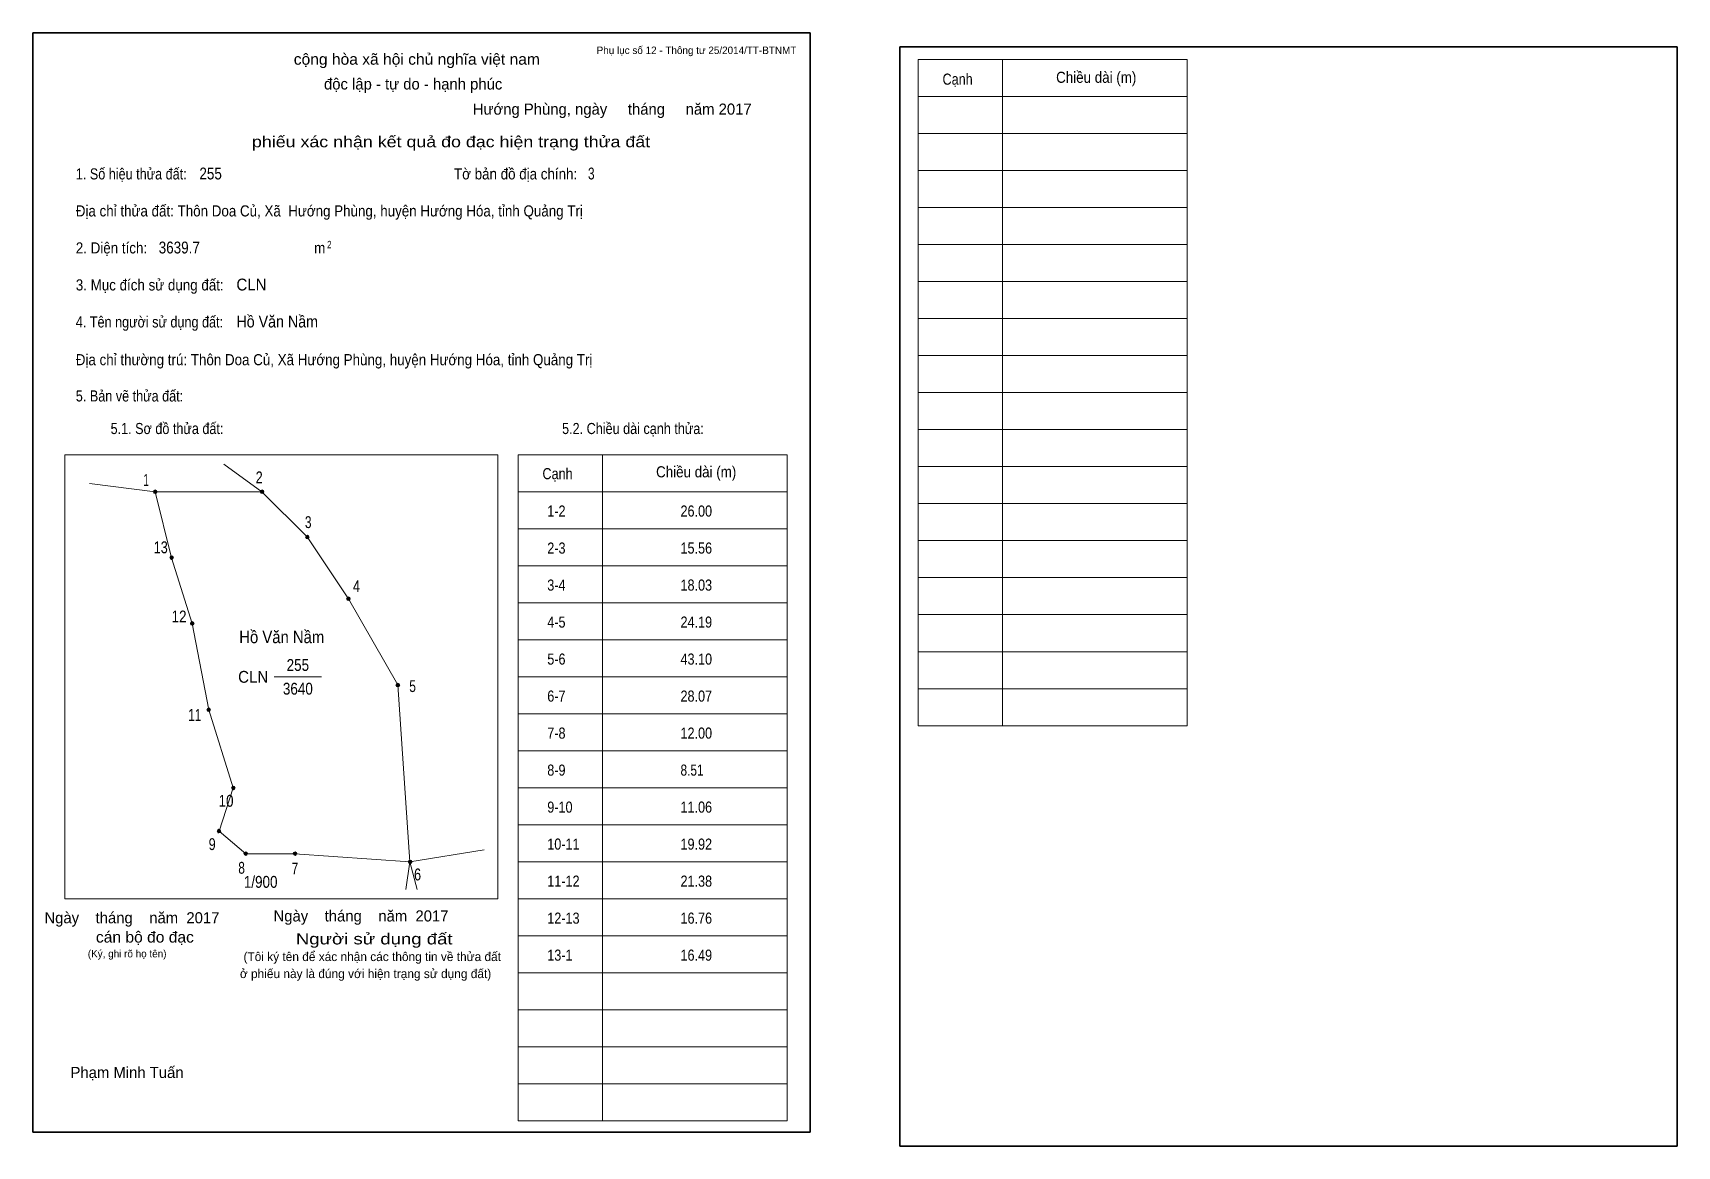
# Model space of a CAD drawing. Header units: centimetres. Extents: x 0 to 44.4, y -0.4 to 29.7.
import ezdxf
from ezdxf.enums import TextEntityAlignment as Align

# ---------------------------------------------------------------- set-up
doc = ezdxf.new("R2010")
doc.units = ezdxf.units.CM
doc.header["$LTSCALE"] = 0.12
for name, color, linetype in [('2', 7, 'Continuous'), ('30', 7, 'Continuous'), ('34', 7, 'Continuous')]:
    doc.layers.add(name, color=color, linetype=linetype)
for name, color, linetype, lineweight in [('32', 7, 'Continuous', 13), ('33', 7, 'Continuous', 13), ('6', 7, 'Continuous', 13), ('63', 7, 'Continuous', 13)]:
    doc.layers.add(name, color=color, linetype=linetype, lineweight=lineweight)

msp = doc.modelspace()

# ---------------------------------------------------------------- hatches: boundary and pattern name
at = {"layer": '32'}
for points in [[(3.3556, 17.3, 1), (3.2556, 17.3, 1)], [(6.2444, 17.3, 1), (6.1444, 17.3, 1)], [(7.4667, 16.0778, 1), (7.3667, 16.0778, 1)], [(3.8, 15.5222, 1), (3.7, 15.5222, 1)], [(8.5778, 14.4111, 1), (8.4778, 14.4111, 1)], [(4.3556, 13.7444, 1), (4.2556, 13.7444, 1)], [(9.9111, 12.0778, 1), (9.8111, 12.0778, 1)], [(4.8, 11.4111, 1), (4.7, 11.4111, 1)], [(5.4667, 9.3, 1), (5.3667, 9.3, 1)], [(5.0789, 8.1333, 1), (4.9789, 8.1333, 1)], [(5.8, 7.5222, 1), (5.7, 7.5222, 1)], [(7.1333, 7.5222, 1), (7.0333, 7.5222, 1)], [(10.2444, 7.3, 1), (10.1444, 7.3, 1)]]:
    msp.add_hatch(color=256, dxfattribs=at).paths.add_polyline_path(points)

# ---------------------------------------------------------------- linework, layer by layer
for centre in [(3.3056, 17.3), (6.1944, 17.3), (7.4167, 16.0778), (3.75, 15.5222), (8.5278, 14.4111), (4.3056, 13.7444), (9.8611, 12.0778), (4.75, 11.4111), (5.4167, 9.3), (5.0289, 8.1333), (5.75, 7.5222), (7.0833, 7.5222), (10.1944, 7.3)]:
    msp.add_circle(centre, 0.05, dxfattribs=at)
at = {"layer": '33'}
msp.add_line((6.52, 12.3), (7.8, 12.3), dxfattribs=at)
at = {"layer": '6'}
for p, q in [((3.3, 17.3), (3.75, 15.52)), ((10.19, 7.3), (12.19, 7.63)), ((10.19, 7.3), (10.08, 6.55)), ((10.19, 7.3), (10.38, 6.55))]:
    msp.add_line(p, q, dxfattribs=at)
for points in [[(5.16, 18.05), (6.19, 17.3), (7.41, 16.08)], [(6.19, 17.3), (3.3, 17.3), (1.53, 17.52)], [(10.19, 7.3), (9.86, 12.08), (8.53, 14.41), (7.41, 16.08)], [(5.03, 8.13), (5.41, 9.3), (4.75, 11.41), (4.3, 13.74), (3.75, 15.52)], [(5.01, 8.08), (5.03, 8.13), (5.75, 7.52)], [(10.19, 7.3), (7.08, 7.52), (5.75, 7.52)]]:
    msp.add_lwpolyline(points, dxfattribs=at)
at = {"layer": '63'}
for p, q in [((23.92, 28.98), (31.19, 28.98)), ((23.92, 10.98), (23.92, 28.98)), ((26.2, 10.98), (26.2, 28.98)), ((31.19, 10.98), (31.19, 28.98)), ((23.92, 27.98), (31.19, 27.98)), ((23.92, 26.98), (31.19, 26.98)), ((23.92, 25.98), (31.19, 25.98)), ((23.92, 24.98), (31.19, 24.98)), ((23.92, 23.98), (31.19, 23.98)), ((23.92, 22.98), (31.19, 22.98)), ((23.92, 21.98), (31.19, 21.98)), ((23.92, 20.98), (31.19, 20.98)), ((23.92, 19.98), (31.19, 19.98)), ((23.92, 18.98), (31.19, 18.98)), ((0.86, 18.3), (12.56, 18.3)), ((0.86, 6.3), (0.86, 18.3)), ((12.56, 6.3), (12.56, 18.3)), ((13.11, 18.3), (20.38, 18.3)), ((13.11, 0.3), (13.11, 18.3)), ((15.39, 0.3), (15.39, 18.3)), ((20.38, 0.3), (20.38, 18.3)), ((23.92, 17.98), (31.19, 17.98)), ((13.11, 17.3), (20.38, 17.3)), ((23.92, 16.98), (31.19, 16.98)), ((13.11, 16.3), (20.38, 16.3)), ((23.92, 15.98), (31.19, 15.98)), ((13.11, 15.3), (20.38, 15.3)), ((23.92, 14.98), (31.19, 14.98)), ((13.11, 14.3), (20.38, 14.3)), ((23.92, 13.98), (31.19, 13.98)), ((13.11, 13.3), (20.38, 13.3)), ((23.92, 12.98), (31.19, 12.98)), ((13.11, 12.3), (20.38, 12.3)), ((23.92, 11.98), (31.19, 11.98)), ((13.11, 11.3), (20.38, 11.3)), ((23.92, 10.98), (31.19, 10.98)), ((13.11, 10.3), (20.38, 10.3)), ((13.11, 9.3), (20.38, 9.3)), ((13.11, 8.3), (20.38, 8.3)), ((13.11, 7.3), (20.38, 7.3)), ((0.86, 6.3), (12.56, 6.3)), ((13.11, 6.3), (20.38, 6.3)), ((13.11, 5.3), (20.38, 5.3)), ((13.11, 4.3), (20.38, 4.3)), ((13.11, 3.3), (20.38, 3.3)), ((13.11, 2.3), (20.38, 2.3)), ((13.11, 1.3), (20.38, 1.3)), ((13.11, 0.3), (20.38, 0.3))]:
    msp.add_line(p, q, dxfattribs=at)
at = {"layer": '63', "lineweight": 35}
for points in [[(0, 0), (0, 29.7), (21, 29.7), (21, 0)], [(23.43, -0.38), (23.43, 29.32), (44.43, 29.32), (44.43, -0.38)]]:
    msp.add_lwpolyline(points, close=True, dxfattribs=at)

# ---------------------------------------------------------------- texts
at = {"layer": '2', "width": 0.9}
msp.add_text('Hồ Văn Nầm', height=0.3333, dxfattribs=at).set_placement((6.725, 13.21), align=Align.CENTER)
at = {"layer": '30'}
for s, height, width, p in [('1-2', 0.3, 0.85, (13.9, 16.63)), ('26.00', 0.3, 0.85, (17.5, 16.63)), ('2-3', 0.3, 0.85, (13.9, 15.63)), ('15.56', 0.3, 0.85, (17.5, 15.63)), ('3-4', 0.3, 0.85, (13.9, 14.63)), ('18.03', 0.3, 0.85, (17.5, 14.63)), ('4-5', 0.3, 0.85, (13.9, 13.63)), ('24.19', 0.3, 0.85, (17.5, 13.63)), ('5-6', 0.3, 0.85, (13.9, 12.63)), ('43.10', 0.3, 0.85, (17.5, 12.63)), ('6-7', 0.3, 0.85, (13.9, 11.63)), ('28.07', 0.3, 0.85, (17.5, 11.63)), ('7-8', 0.3, 0.85, (13.9, 10.63)), ('12.00', 0.3, 0.85, (17.5, 10.63)), ('8-9', 0.3, 0.85, (13.9, 9.63)), ('8.51', 0.3, 0.8, (17.5, 9.63)), ('9-10', 0.3, 0.85, (13.9, 8.63)), ('11.06', 0.3, 0.85, (17.5, 8.63)), ('10-11', 0.3, 0.85, (13.9, 7.63)), ('19.92', 0.3, 0.85, (17.5, 7.63)), ('1/900', 0.32, 0.85, (5.7, 6.6)), ('11-12', 0.3, 0.85, (13.9, 6.63)), ('21.38', 0.3, 0.85, (17.5, 6.63)), ('12-13', 0.3, 0.85, (13.9, 5.63)), ('16.76', 0.3, 0.85, (17.5, 5.63)), ('13-1', 0.3, 0.85, (13.9, 4.63)), ('16.49', 0.3, 0.85, (17.5, 4.63))]:
    msp.add_text(s, height=height, dxfattribs=dict(at, width=width)).set_placement(p)
at = {"layer": '32'}
for s, width, p in [('1', 0.65, (3.06, 17.46)), ('2', 0.8, (6.115, 17.53)), ('3', 0.75, (7.44, 16.32)), ('13', 0.8, (3.455, 15.64)), ('4', 0.8, (8.745, 14.59)), ('12', 0.85, (3.95, 13.77)), ('5', 0.75, (10.26, 11.89)), ('11', 0.75, (4.375, 11.11)), ('10', 0.85, (5.22, 8.79)), ('9', 0.8, (4.845, 7.62)), ('8', 0.75, (5.64, 6.98)), ('7', 0.75, (7.08, 6.96)), ('6', 0.8, (10.395, 6.8))]:
    msp.add_text(s, height=0.32, dxfattribs=dict(at, width=width)).set_placement(p, align=Align.CENTER)
at = {"layer": '33', "width": 0.95}
msp.add_text('CLN', height=0.32, dxfattribs=at).set_placement((6.36, 12.14), align=Align.RIGHT)
at = {"layer": '33', "width": 0.85}
for s, p in [('255', (7.16, 12.46)), ('3640', (7.16, 11.82))]:
    msp.add_text(s, height=0.32, dxfattribs=at).set_placement(p, align=Align.CENTER)
at = {"layer": '34'}
for s, width, p in [('255', 0.85, (4.5, 25.74)), ('3', 0.75, (15, 25.74)), ('3639.7', 0.85, (3.4, 23.74)), ('CLN', 0.95, (5.5, 22.74)), ('Hồ Văn Nầm', 0.9, (5.5, 21.74))]:
    msp.add_text(s, height=0.32, dxfattribs=dict(at, width=width)).set_placement(p)
at = {"layer": '63'}
for s, height, p in [('Phụ lục số 12 - Thông tư 25/2014/TT-BTNMT', 0.2, (20.63, 29.13)), ('Ngày    tháng    năm  2017', 0.3, (5.04, 5.64)), ('Ngày    tháng    năm  2017', 0.3, (11.23, 5.69)), ('(Ký, ghi rõ họ tên)', 0.2, (3.61, 4.72))]:
    msp.add_text(s, height=height, dxfattribs=at).set_placement(p, align=Align.RIGHT)
at = {"layer": '63', "width": 1.05}
msp.add_text('cộng hòa xã hội chủ nghĩa việt nam', height=0.3, dxfattribs=at).set_placement((10.375, 28.84), align=Align.CENTER)
at = {"layer": '63'}
for s, height, p in [('độc lập - tự do - hạnh phúc', 0.3, (10.275, 28.17)), ('Hướng Phùng, ngày     tháng     năm 2017', 0.3, (15.655, 27.49)), ('(Tôi ký tên để xác nhận các thông tin về thửa đất ', 0.24, (9.215, 4.62)), ('ở phiếu này là đúng với hiện trạng sử dụng đất)', 0.24, (8.99, 4.16)), ('Phạm Minh Tuấn', 0.3, (2.545, 1.46))]:
    msp.add_text(s, height=height, dxfattribs=at).set_placement(p, align=Align.CENTER)
for s, height, width, p in [('Cạnh', 0.3, 0.85, (24.58, 28.3)), ('Chiều dài (m)', 0.3, 0.9, (27.65, 28.35)), ('1. Số hiệu thửa đất:', 0.3, 0.85, (1.16, 25.74)), ('Tờ bản đồ địa chính:', 0.3, 0.9, (11.38, 25.74)), ('Địa chỉ thửa đất: Thôn Doa Củ, Xã  Hướng Phùng, huyện Hướng Hóa, tỉnh Quảng Trị', 0.3, 0.9, (1.16, 24.74)), ('2. Diện tích:', 0.3, 0.9, (1.16, 23.74)), ('2', 0.2, 0.8, (7.95, 23.88)), ('m', 0.3, 0.9, (7.6, 23.74)), ('3. Mục đích sử dụng đất:', 0.3, 0.9, (1.16, 22.74)), ('4. Tên người sử dụng đất:', 0.3, 0.85, (1.16, 21.74)), ('Địa chỉ thường trú: Thôn Doa Củ, Xã Hướng Phùng, huyện Hướng Hóa, tỉnh Quảng Trị', 0.3, 0.9, (1.16, 20.72)), ('5. Bản vẽ thửa đất:', 0.3, 0.85, (1.16, 19.74)), ('5.1. Sơ đồ thửa đất:', 0.3, 0.85, (2.1, 18.86)), ('5.2. Chiều dài cạnh thửa:', 0.3, 0.85, (14.3, 18.86)), ('Cạnh', 0.3, 0.85, (13.77, 17.64)), ('Chiều dài (m)', 0.3, 0.9, (16.84, 17.69))]:
    msp.add_text(s, height=height, dxfattribs=dict(at, width=width)).set_placement(p)
for s, width, p in [('phiếu xác nhận kết quả đo đạc hiện trạng thửa đất', 1.2, (16.68, 26.61)), ('cán bộ đo đạc', 1.05, (4.35, 5.12)), ('Người sử dụng đất', 1.25, (11.34, 5.07))]:
    msp.add_text(s, height=0.3, dxfattribs=dict(at, width=width)).set_placement(p, align=Align.RIGHT)

doc.saveas('drawing.dxf')
